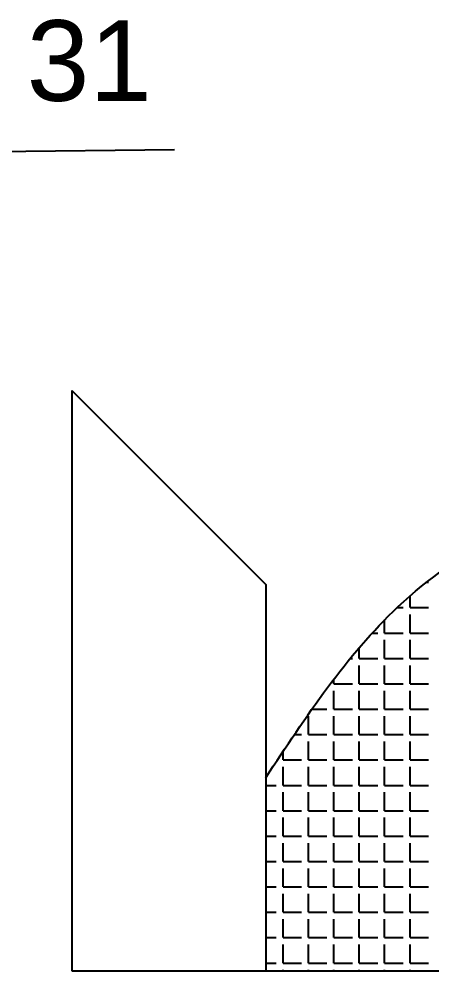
# Model space of a CAD drawing. Header units: millimetres. Extents: x 3322 to 3742, y 971 to 1565.
# Drawn here: x 3519.84 to 3531.62, y 1067.12 to 1094.28 of the extents above; entities that cross this region are included whole.
import ezdxf

# ---------------------------------------------------------------- set-up
doc = ezdxf.new("R2010")
doc.units = ezdxf.units.MM
doc.layers.add('设备', color=7, linetype='Continuous')
doc.styles.get("Standard").update_dxf_attribs({"font": 'arial.ttf'})

msp = doc.modelspace()

# ---------------------------------------------------------------- linework, layer by layer
at = {"layer": '设备', "ltscale": 0.5}
msp.add_line((3518.88, 1090.491), (3524.278, 1090.558), dxfattribs=at)
at = {"layer": '设备'}
for p, q in [((3521.351, 1083.678), (3521.351, 1067.121)), ((3521.351, 1083.678), (3526.876, 1078.146)), ((3526.876, 1078.146), (3526.876, 1067.121)), ((3531.466, 1078.21), (3531.521, 1078.21)), ((3530.994, 1077.486), (3530.994, 1077.817)), ((3530.628, 1077.486), (3530.796, 1077.486)), ((3530.994, 1077.486), (3531.521, 1077.486)), ((3530.27, 1076.762), (3530.27, 1077.135)), ((3530.994, 1076.762), (3530.994, 1077.288)), ((3529.915, 1076.762), (3530.072, 1076.762)), ((3530.27, 1076.762), (3530.796, 1076.762)), ((3530.27, 1076.037), (3530.27, 1076.564)), ((3530.994, 1076.762), (3531.521, 1076.762)), ((3530.994, 1076.037), (3530.994, 1076.564)), ((3529.546, 1076.037), (3529.546, 1076.345)), ((3529.288, 1076.037), (3529.348, 1076.037)), ((3529.546, 1076.037), (3530.072, 1076.037)), ((3530.27, 1076.037), (3530.796, 1076.037)), ((3530.994, 1076.037), (3531.521, 1076.037)), ((3529.546, 1075.313), (3529.546, 1075.84)), ((3530.27, 1075.313), (3530.27, 1075.84)), ((3530.994, 1075.313), (3530.994, 1075.84)), ((3528.821, 1075.313), (3528.821, 1075.447)), ((3528.821, 1075.313), (3529.348, 1075.313)), ((3529.546, 1075.313), (3530.072, 1075.313)), ((3530.27, 1075.313), (3530.796, 1075.313)), ((3530.994, 1075.313), (3531.521, 1075.313)), ((3528.821, 1074.589), (3528.821, 1075.116)), ((3529.546, 1074.589), (3529.546, 1075.116)), ((3530.27, 1074.589), (3530.27, 1075.116)), ((3530.994, 1074.589), (3530.994, 1075.116)), ((3528.097, 1073.865), (3528.097, 1074.391)), ((3528.193, 1074.589), (3528.624, 1074.589)), ((3528.821, 1074.589), (3529.348, 1074.589)), ((3528.821, 1073.865), (3528.821, 1074.391)), ((3529.546, 1074.589), (3530.072, 1074.589)), ((3529.546, 1073.865), (3529.546, 1074.391)), ((3530.27, 1074.589), (3530.796, 1074.589)), ((3530.27, 1073.865), (3530.27, 1074.391)), ((3530.994, 1074.589), (3531.521, 1074.589)), ((3530.994, 1073.865), (3530.994, 1074.391)), ((3527.694, 1073.865), (3527.9, 1073.865)), ((3528.097, 1073.865), (3528.624, 1073.865)), ((3528.821, 1073.865), (3529.348, 1073.865)), ((3529.546, 1073.865), (3530.072, 1073.865)), ((3530.27, 1073.865), (3530.796, 1073.865)), ((3530.994, 1073.865), (3531.521, 1073.865)), ((3528.097, 1073.141), (3528.097, 1073.667)), ((3528.821, 1073.141), (3528.821, 1073.667)), ((3529.546, 1073.141), (3529.546, 1073.667)), ((3530.27, 1073.141), (3530.27, 1073.667)), ((3530.994, 1073.141), (3530.994, 1073.667)), ((3527.373, 1073.141), (3527.373, 1073.386)), ((3527.373, 1073.141), (3527.9, 1073.141)), ((3528.097, 1073.141), (3528.624, 1073.141)), ((3528.821, 1073.141), (3529.348, 1073.141)), ((3529.546, 1073.141), (3530.072, 1073.141)), ((3530.27, 1073.141), (3530.796, 1073.141)), ((3530.994, 1073.141), (3531.521, 1073.141)), ((3527.373, 1072.416), (3527.373, 1072.943)), ((3528.097, 1072.416), (3528.097, 1072.943)), ((3528.821, 1072.416), (3528.821, 1072.943)), ((3529.546, 1072.416), (3529.546, 1072.943)), ((3530.27, 1072.416), (3530.27, 1072.943)), ((3530.994, 1072.416), (3530.994, 1072.943)), ((3526.876, 1072.416), (3527.175, 1072.416)), ((3527.373, 1072.416), (3527.9, 1072.416)), ((3527.373, 1071.692), (3527.373, 1072.219)), ((3528.097, 1072.416), (3528.624, 1072.416)), ((3528.097, 1071.692), (3528.097, 1072.219)), ((3528.821, 1072.416), (3529.348, 1072.416)), ((3528.821, 1071.692), (3528.821, 1072.219)), ((3529.546, 1072.416), (3530.072, 1072.416)), ((3529.546, 1071.692), (3529.546, 1072.219)), ((3530.27, 1072.416), (3530.796, 1072.416)), ((3530.27, 1071.692), (3530.27, 1072.219)), ((3530.994, 1072.416), (3531.521, 1072.416)), ((3530.994, 1071.692), (3530.994, 1072.219)), ((3526.876, 1071.692), (3527.175, 1071.692)), ((3527.373, 1071.692), (3527.9, 1071.692)), ((3528.097, 1071.692), (3528.624, 1071.692)), ((3528.821, 1071.692), (3529.348, 1071.692)), ((3529.546, 1071.692), (3530.072, 1071.692)), ((3530.27, 1071.692), (3530.796, 1071.692)), ((3530.994, 1071.692), (3531.521, 1071.692)), ((3527.373, 1070.968), (3527.373, 1071.495)), ((3528.097, 1070.968), (3528.097, 1071.495)), ((3528.821, 1070.968), (3528.821, 1071.495)), ((3529.546, 1070.968), (3529.546, 1071.495)), ((3530.27, 1070.968), (3530.27, 1071.495)), ((3530.994, 1070.968), (3530.994, 1071.495)), ((3526.876, 1070.968), (3527.175, 1070.968)), ((3527.373, 1070.968), (3527.9, 1070.968)), ((3528.097, 1070.968), (3528.624, 1070.968)), ((3528.821, 1070.968), (3529.348, 1070.968)), ((3529.546, 1070.968), (3530.072, 1070.968)), ((3530.27, 1070.968), (3530.796, 1070.968)), ((3530.994, 1070.968), (3531.521, 1070.968)), ((3527.373, 1070.244), (3527.373, 1070.77)), ((3528.097, 1070.244), (3528.097, 1070.77)), ((3528.821, 1070.244), (3528.821, 1070.77)), ((3529.546, 1070.244), (3529.546, 1070.77)), ((3530.27, 1070.244), (3530.27, 1070.77)), ((3530.994, 1070.244), (3530.994, 1070.77)), ((3526.876, 1070.244), (3527.175, 1070.244)), ((3527.373, 1070.244), (3527.9, 1070.244)), ((3527.373, 1069.52), (3527.373, 1070.046)), ((3528.097, 1070.244), (3528.624, 1070.244)), ((3528.097, 1069.52), (3528.097, 1070.046)), ((3528.821, 1070.244), (3529.348, 1070.244)), ((3528.821, 1069.52), (3528.821, 1070.046)), ((3529.546, 1070.244), (3530.072, 1070.244)), ((3529.546, 1069.52), (3529.546, 1070.046)), ((3530.27, 1070.244), (3530.796, 1070.244)), ((3530.27, 1069.52), (3530.27, 1070.046)), ((3530.994, 1070.244), (3531.521, 1070.244)), ((3530.994, 1069.52), (3530.994, 1070.046)), ((3526.876, 1069.52), (3527.175, 1069.52)), ((3527.373, 1069.52), (3527.9, 1069.52)), ((3528.097, 1069.52), (3528.624, 1069.52)), ((3528.821, 1069.52), (3529.348, 1069.52)), ((3529.546, 1069.52), (3530.072, 1069.52)), ((3530.27, 1069.52), (3530.796, 1069.52)), ((3530.994, 1069.52), (3531.521, 1069.52)), ((3527.373, 1068.795), (3527.373, 1069.322)), ((3528.097, 1068.795), (3528.097, 1069.322)), ((3528.821, 1068.795), (3528.821, 1069.322)), ((3529.546, 1068.795), (3529.546, 1069.322)), ((3530.27, 1068.795), (3530.27, 1069.322)), ((3530.994, 1068.795), (3530.994, 1069.322)), ((3526.876, 1068.795), (3527.175, 1068.795)), ((3527.373, 1068.795), (3527.9, 1068.795)), ((3528.097, 1068.795), (3528.624, 1068.795)), ((3528.821, 1068.795), (3529.348, 1068.795)), ((3529.546, 1068.795), (3530.072, 1068.795)), ((3530.27, 1068.795), (3530.796, 1068.795)), ((3530.994, 1068.795), (3531.521, 1068.795)), ((3527.373, 1068.071), (3527.373, 1068.598)), ((3528.097, 1068.071), (3528.097, 1068.598)), ((3528.821, 1068.071), (3528.821, 1068.598)), ((3529.546, 1068.071), (3529.546, 1068.598)), ((3530.27, 1068.071), (3530.27, 1068.598)), ((3530.994, 1068.071), (3530.994, 1068.598)), ((3526.876, 1068.071), (3527.175, 1068.071)), ((3527.373, 1068.071), (3527.9, 1068.071)), ((3527.373, 1067.347), (3527.373, 1067.874)), ((3528.097, 1068.071), (3528.624, 1068.071)), ((3528.097, 1067.347), (3528.097, 1067.874)), ((3528.821, 1068.071), (3529.348, 1068.071)), ((3528.821, 1067.347), (3528.821, 1067.874)), ((3529.546, 1068.071), (3530.072, 1068.071)), ((3529.546, 1067.347), (3529.546, 1067.874)), ((3530.27, 1068.071), (3530.796, 1068.071)), ((3530.27, 1067.347), (3530.27, 1067.874)), ((3530.994, 1068.071), (3531.521, 1068.071)), ((3530.994, 1067.347), (3530.994, 1067.874)), ((3526.876, 1067.347), (3527.175, 1067.347)), ((3527.373, 1067.347), (3527.9, 1067.347)), ((3528.097, 1067.347), (3528.624, 1067.347)), ((3528.821, 1067.347), (3529.348, 1067.347)), ((3529.546, 1067.347), (3530.072, 1067.347)), ((3530.27, 1067.347), (3530.796, 1067.347)), ((3530.994, 1067.347), (3531.521, 1067.347)), ((3521.351, 1067.121), (3564.219, 1067.121)), ((3527.373, 1067.121), (3527.373, 1067.149)), ((3528.097, 1067.121), (3528.097, 1067.149)), ((3528.821, 1067.121), (3528.821, 1067.149)), ((3529.546, 1067.121), (3529.546, 1067.149)), ((3530.27, 1067.121), (3530.27, 1067.149)), ((3530.994, 1067.121), (3530.994, 1067.149))]:
    msp.add_line(p, q, dxfattribs=at)
msp.add_spline([(3526.876, 1072.634), (3530.659, 1077.514), (3536.855, 1081.051), (3551.902, 1081.051), (3558.275, 1077.337), (3560.93, 1075.399)], degree=3, dxfattribs=at)

# ---------------------------------------------------------------- texts
at = {"layer": '设备', "ltscale": 0.5, "insert": (3520.059, 1094.244), "char_height": 2.3, "width": 3.53035, "attachment_point": 1}
msp.add_mtext('31', dxfattribs=at)

doc.saveas('drawing.dxf')
